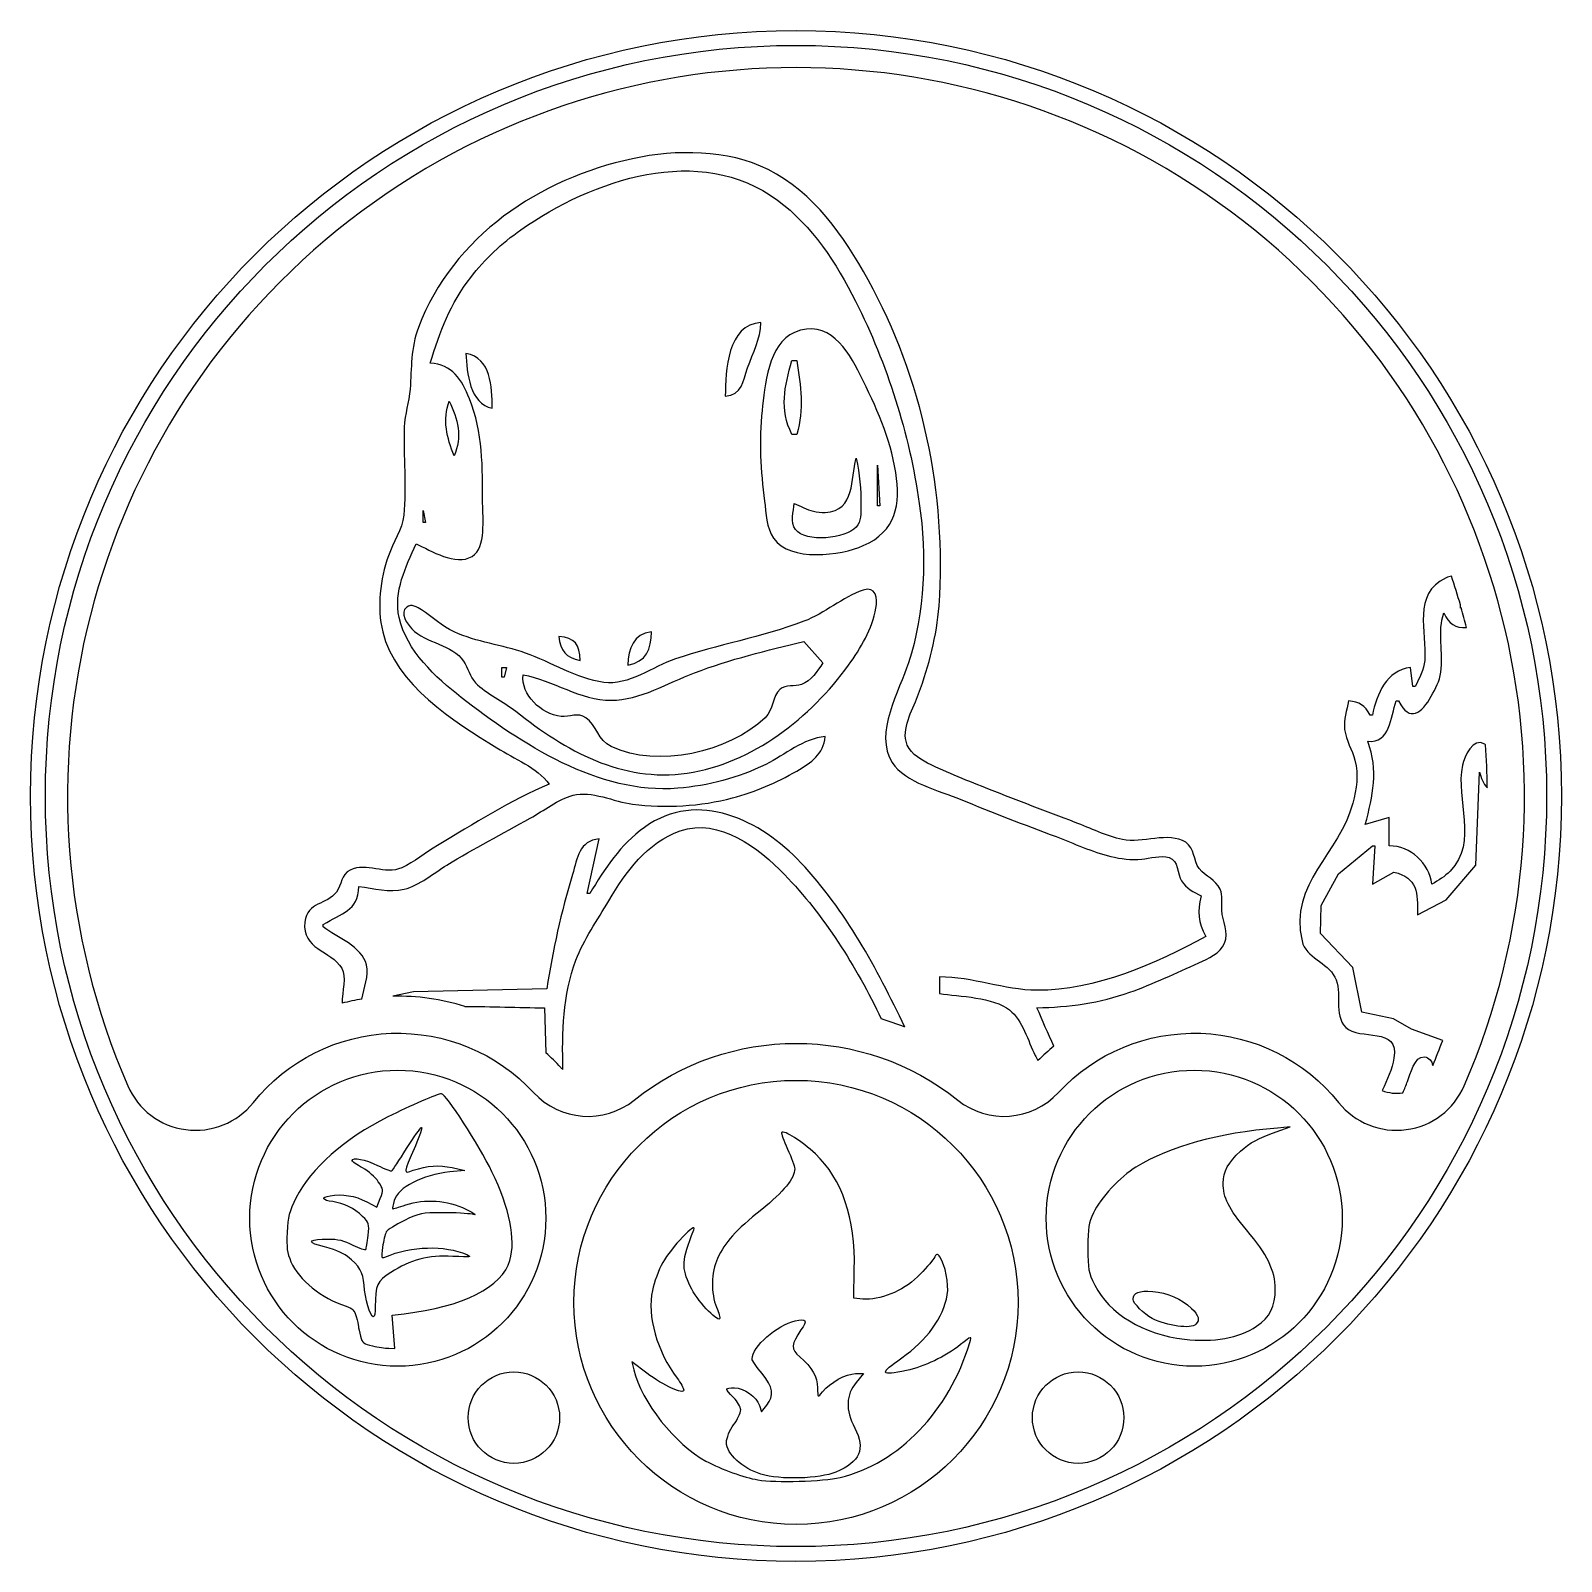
# Model space of a CAD drawing. Header units: millimetres. Extents: x -20.7 to 20.7, y -20.7 to 20.7.
import ezdxf

# ---------------------------------------------------------------- set-up
doc = ezdxf.new("R2010")
doc.units = ezdxf.units.MM
doc.layers.get('0').update_dxf_attribs({"linetype": 'CONTINUOUS'})

msp = doc.modelspace()

# ---------------------------------------------------------------- linework, layer by layer
for p, q in [((-0.11, 11.766), (0.019, 11.766)), ((0.019, 9.773), (-0.11, 9.773)), ((17.958, 5.079), (17.958, 5.163)), ((17.98, 5.086), (17.958, 5.079)), ((0.211, 4.179), (0.726, 3.6)), ((16.672, 2.957), (16.607, 3.472)), ((16.736, 2.957), (16.672, 2.957)), ((16.221, 2.571), (16.286, 2.571)), ((15.578, 2.186), (15.514, 2.186)), ((18.375, -1.865), (18.472, 0.643)), ((16.029, -0.579), (15.386, -0.772)), ((16.029, -1.351), (16.029, -0.579)), ((-5.64, -2.637), (-5.318, -1.158)), ((14.659, -2.103), (15.578, -1.351)), ((15.578, -1.351), (15.643, -1.351)), ((15.643, -1.351), (15.578, -2.379)), ((15.578, -2.379), (16.157, -2.058)), ((17.572, -2.804), (18.375, -1.865)), ((14.193, -2.958), (14.659, -2.103)), ((-5.575, -2.637), (-5.64, -2.637)), ((16.8, -3.215), (17.572, -2.804)), ((14.176, -3.72), (14.193, -2.958)), ((-12.777, -3.537), (-12.777, -3.472)), ((15.05, -4.631), (14.176, -3.72)), ((3.876, -4.887), (3.876, -5.337)), ((15.293, -5.844), (15.05, -4.631)), ((-10.333, -5.29), (-10.9, -5.412)), ((-6.733, -5.208), (-10.333, -5.29)), ((-6.797, -5.723), (-6.76, -6.94)), ((16.149, -6.022), (15.293, -5.844)), ((16.636, -6.303), (16.149, -6.022)), ((17.478, -6.607), (16.636, -6.303)), ((12.98, -9.076), (13.352, -8.945)), ((13.352, -8.945), (13.01, -8.973)), ((-8.953, -10.118), (-9.351, -10.159)), ((-9.291, -10.043), (-8.953, -10.118)), ((-11.603, -10.965), (-11.327, -11.108)), ((-11.327, -11.108), (-11.236, -10.874)), ((1.561, -13.572), (1.576, -12.798)), ((1.808, -13.596), (1.561, -13.572)), ((-10.912, -14.029), (-10.587, -13.992)), ((-10.877, -14.481), (-10.912, -14.029)), ((-10.842, -14.932), (-10.877, -14.481)), ((-11.007, -14.926), (-10.842, -14.932)), ((-4.033, -15.597), (-4.438, -15.29)), ((-4.438, -15.29), (-4.387, -15.508)), ((1.608, -15.611), (1.827, -15.611)), ((1.827, -15.611), (1.628, -15.847)), ((-0.989, -16.474), (-0.936, -16.641)), ((-0.936, -16.641), (-0.792, -16.463))]:
    msp.add_line(p, q)
msp.add_lwpolyline([(-7.091, -8.016, 0.393426), (-4.373, -8.219, -0.35083), (4.373, -8.219, 0.393426), (7.091, -8.016, -0.458612), (14.665, -8.285, 0.565024), (18.061, -7.83, 1.523453), (-18.061, -7.83, 0.565024), (-14.665, -8.285, -0.458612)], format="xyb", close=True)
for points in [[(2.269, 7.844), (2.205, 7.844), (2.205, 8.937)], [(-10.012, 7.394), (-10.076, 7.394), (-10.076, 7.715)], [(-7.954, 3.214), (-7.954, 3.472), (-7.826, 3.472), (-7.89, 3.214)]]:
    msp.add_lwpolyline(points, close=True)
for centre, radius in [((0, 0), 20.685), ((0, 0), 20.285), ((-10.762, -11.41), 4), ((10.762, -11.41), 4), ((0, -13.685), 6), ((-7.625, -16.8), 1.236), ((7.625, -16.8), 1.236)]:
    msp.add_circle(centre, radius)
for centre, radius, start, end in [((0, 0), 18.685, 16.0408, 18.5529), ((0, 0), 18.685, 14.1104, 15.7941), ((0, 0), 18.685, 0.6906, 4.247), ((-10.762, -11.41), 6, 99.3087, 104.5155), ((-10.762, -11.41), 6, 72.3869, 91.3122), ((0, -13.685), 8, 68.4632, 73.2449), ((0, 0), 18.685, 337.0724, 339.2921), ((-10.762, -11.41), 6, 42.7608, 48.1555), ((10.762, -11.41), 6, 129.1957, 134.7786), ((-5.623, -6.658), 1, 222.7608, 227.386), ((16.226, -7.034), 1, 247.2913, 280.0677)]:
    msp.add_arc(centre, radius, start, end)
for points in [[(-0.753, 16.929), (-1.853, 17.479), (-3.237, 17.476), (-4.418, 17.223)], [(-4.418, 17.223), (-6.921, 16.688), (-9.274, 15.128), (-10.203, 12.666)], [(-7.44, 15.298), (-5.497, 16.659), (-2.604, 17.661), (-0.496, 16.103)], [(1.947, 13.952), (1.295, 15.132), (0.487, 16.309), (-0.753, 16.929)], [(-0.496, 16.103), (0.434, 15.415), (1.096, 14.395), (1.61, 13.373)], [(-8.791, 14.016), (-8.412, 14.507), (-7.948, 14.943), (-7.44, 15.298)], [(-9.883, 11.702), (-9.628, 12.552), (-9.341, 13.306), (-8.791, 14.016)], [(3.865, 5.143), (4.082, 8.161), (3.417, 11.294), (1.947, 13.952)], [(1.61, 13.373), (2.467, 11.667), (3.061, 9.799), (3.332, 7.908)], [(-10.203, 12.666), (-10.418, 12.098), (-10.382, 11.58), (-10.431, 10.994)], [(-0.946, 12.795), (-1.849, 12.738), (-1.91, 11.505), (-1.91, 10.802)], [(-1.307, 11.573), (-1.158, 11.992), (-0.964, 12.342), (-0.946, 12.795)], [(-0.041, 12.53), (-0.749, 12.227), (-0.845, 11.072), (-0.917, 10.416)], [(1.738, 11.38), (1.402, 12.065), (0.864, 12.918), (-0.041, 12.53)], [(-8.825, 10.737), (-9.033, 11.25), (-9.297, 11.666), (-9.883, 11.702)], [(-8.212, 10.48), (-8.217, 11.058), (-8.23, 11.833), (-8.919, 11.959)], [(-8.919, 11.959), (-8.902, 11.441), (-8.811, 10.596), (-8.212, 10.48)], [(-0.11, 9.773), (-0.453, 10.458), (-0.311, 11.061), (-0.11, 11.766)], [(0.019, 11.766), (0.131, 11.068), (0.225, 10.465), (0.019, 9.773)], [(-1.91, 10.802), (-1.448, 10.855), (-1.443, 11.188), (-1.307, 11.573)], [(2.697, 8.744), (2.545, 9.697), (2.162, 10.515), (1.738, 11.38)], [(-10.431, 10.994), (-10.46, 10.647), (-10.572, 10.316), (-10.586, 9.966)], [(-9.24, 9.194), (-9.436, 9.677), (-9.56, 10.17), (-9.369, 10.673)], [(-9.369, 10.673), (-9.143, 10.202), (-9.012, 9.69), (-9.24, 9.194)], [(-8.469, 7.908), (-8.469, 8.865), (-8.458, 9.834), (-8.825, 10.737)], [(-0.917, 10.416), (-1.005, 9.611), (-0.954, 8.773), (-0.852, 7.972)], [(-10.586, 9.966), (-10.619, 9.178), (-10.521, 8.371), (-10.602, 7.587)], [(0.79, 7.663), (1.62, 7.711), (1.465, 8.572), (1.626, 9.13)], [(1.626, 9.13), (1.719, 8.696), (1.758, 8.288), (1.754, 7.844)], [(1.819, 6.766), (2.709, 7.153), (2.834, 7.883), (2.697, 8.744)], [(-8.753, 6.475), (-8.365, 6.707), (-8.469, 7.527), (-8.469, 7.908)], [(-0.852, 7.972), (-0.812, 7.651), (-0.797, 7.239), (-0.607, 6.965)], [(-0.015, 7.201), (-0.154, 7.387), (-0.067, 7.697), (-0.046, 7.908)], [(-0.046, 7.908), (0.122, 7.833), (0.29, 7.741), (0.469, 7.695)], [(3.332, 7.908), (3.536, 6.487), (3.488, 4.972), (3.04, 3.6)], [(-10.602, 7.587), (-10.642, 7.194), (-10.885, 6.86), (-11.016, 6.494)], [(0.469, 7.695), (0.574, 7.669), (0.683, 7.657), (0.79, 7.663)], [(1.754, 7.844), (1.752, 7.65), (1.765, 7.419), (1.625, 7.264)], [(1.625, 7.264), (1.347, 6.956), (0.258, 6.836), (-0.015, 7.201)], [(-10.724, 4.822), (-10.88, 5.532), (-10.545, 6.185), (-10.269, 6.815)], [(-10.269, 6.815), (-9.862, 6.636), (-9.204, 6.204), (-8.753, 6.475)], [(-0.607, 6.965), (-0.158, 6.319), (1.209, 6.5), (1.819, 6.766)], [(-11.016, 6.494), (-11.241, 5.861), (-11.331, 5.097), (-11.169, 4.436)], [(17.571, 5.897), (16.644, 5.464), (17.05, 4.432), (16.993, 3.665)], [(17.714, 5.945), (17.666, 5.934), (17.618, 5.919), (17.571, 5.897)], [(1.814, 5.564), (1.26, 5.371), (0.776, 4.936), (0.211, 4.723)], [(2.161, 5.079), (2.209, 5.337), (2.161, 5.684), (1.814, 5.564)], [(-10.521, 5.107), (-10.72, 4.947), (-10.505, 4.645), (-10.382, 4.517)], [(-10.124, 5.034), (-10.231, 5.103), (-10.399, 5.204), (-10.521, 5.107)], [(-9.24, 4.436), (-9.571, 4.587), (-9.822, 4.839), (-10.124, 5.034)], [(1.419, 3.536), (1.747, 3.992), (2.058, 4.518), (2.161, 5.079)], [(3.315, 2.764), (3.592, 3.533), (3.807, 4.325), (3.865, 5.143)], [(-9.047, 2.665), (-9.738, 3.205), (-10.528, 3.927), (-10.724, 4.822)], [(0.211, 4.723), (-0.921, 4.295), (-2.116, 4.086), (-3.261, 3.703)], [(17.428, 3.343), (17.496, 3.872), (17.333, 4.441), (17.507, 4.95)], [(17.507, 4.95), (17.641, 4.646), (17.82, 4.536), (18.121, 4.555)], [(-11.169, 4.436), (-10.821, 3.016), (-9.246, 2.013), (-8.083, 1.3)], [(-10.382, 4.517), (-10.002, 4.124), (-9.272, 4.099), (-8.987, 3.645)], [(-7.311, 3.862), (-7.941, 4.086), (-8.632, 4.156), (-9.24, 4.436)], [(-5.833, 3.665), (-5.847, 4.095), (-5.968, 4.28), (-6.411, 4.308)], [(-6.411, 4.308), (-6.37, 3.926), (-6.215, 3.734), (-5.833, 3.665)], [(-5.833, 3.665), (-5.847, 4.095), (-5.968, 4.28), (-6.411, 4.308)], [(-6.411, 4.308), (-6.37, 3.926), (-6.215, 3.734), (-5.833, 3.665)], [(-3.904, 4.436), (-4.402, 4.378), (-4.527, 3.991), (-4.547, 3.536)], [(-4.547, 3.536), (-4.044, 3.627), (-3.915, 3.963), (-3.904, 4.436)], [(-2.746, 3.329), (-1.797, 3.694), (-0.775, 3.935), (0.211, 4.179)], [(-5.19, 3.069), (-5.93, 3.179), (-6.614, 3.614), (-7.311, 3.862)], [(-8.987, 3.645), (-8.869, 3.456), (-8.812, 3.229), (-8.658, 3.062)], [(-3.261, 3.703), (-3.853, 3.505), (-4.545, 2.972), (-5.19, 3.069)], [(-4.997, 2.587), (-4.228, 2.587), (-3.448, 3.059), (-2.746, 3.329)], [(-2.939, 0.618), (-1.181, 0.872), (0.404, 2.127), (1.419, 3.536)], [(0.726, 3.6), (0.578, 3.371), (0.413, 3.115), (0.146, 3.012)], [(3.04, 3.6), (2.797, 2.859), (2.101, 1.679), (2.598, 0.908)], [(16.607, 3.472), (15.963, 3.401), (15.694, 2.761), (15.578, 2.186)], [(16.993, 3.665), (16.974, 3.41), (16.839, 3.185), (16.736, 2.957)], [(17.168, 2.7), (17.282, 2.911), (17.396, 3.102), (17.428, 3.343)], [(-8.658, 3.062), (-8.38, 2.761), (-7.897, 2.55), (-7.569, 2.289)], [(-6.347, 2.153), (-6.892, 2.216), (-7.433, 2.728), (-7.376, 3.279)], [(-7.376, 3.279), (-6.573, 3.127), (-5.825, 2.586), (-4.997, 2.587)], [(0.146, 3.012), (-0.035, 2.943), (-0.278, 3.022), (-0.431, 2.885)], [(-3.196, 0.209), (-5.323, 0.029), (-7.449, 1.414), (-9.047, 2.665)], [(-0.431, 2.885), (-0.644, 2.694), (-0.603, 2.331), (-0.833, 2.113)], [(2.973, 1.48), (2.877, 1.892), (3.18, 2.389), (3.315, 2.764)], [(14.936, 2.571), (14.884, 2.319), (14.8, 2.06), (14.828, 1.8)], [(15.514, 2.186), (15.379, 2.456), (15.233, 2.539), (14.936, 2.571)], [(15.45, 1.478), (16.05, 1.424), (16.074, 2.121), (16.221, 2.571)], [(16.286, 2.571), (16.579, 1.968), (16.924, 2.248), (17.168, 2.7)], [(-7.569, 2.289), (-6.23, 1.223), (-4.715, 0.362), (-2.939, 0.618)], [(-5.679, 2.117), (-5.887, 2.266), (-6.119, 2.126), (-6.347, 2.153)], [(-4.992, 1.335), (-5.359, 1.509), (-5.377, 1.901), (-5.679, 2.117)], [(-0.833, 2.113), (-1.819, 1.181), (-3.738, 0.738), (-4.992, 1.335)], [(14.828, 1.8), (14.86, 1.505), (15.033, 1.248), (15.106, 0.964)], [(-8.083, 1.3), (-7.607, 1.008), (-7.013, 0.771), (-6.668, 0.321)], [(0.79, 1.607), (0.19, 1.553), (-0.289, 1.112), (-0.817, 0.853)], [(0.019, 0.674), (0.416, 0.904), (0.738, 1.128), (0.79, 1.607)], [(3.555, 0.891), (3.308, 1.017), (3.041, 1.191), (2.973, 1.48)], [(15.386, -0.772), (15.589, 0.025), (15.75, 0.679), (15.45, 1.478)], [(18.614, 1.398), (18.293, 1.604), (18.065, 1.059), (18.015, 0.835)], [(18.634, 1.384), (18.627, 1.389), (18.621, 1.393), (18.614, 1.398)], [(-0.817, 0.853), (-1.563, 0.486), (-2.369, 0.278), (-3.196, 0.209)], [(2.598, 0.908), (2.952, 0.358), (3.881, 0.146), (4.455, -0.093)], [(5.227, 0.18), (4.668, 0.403), (4.091, 0.617), (3.555, 0.891)], [(15.106, 0.964), (15.207, 0.576), (15.151, 0.189), (15.05, -0.193)], [(18.015, 0.835), (17.805, -0.11), (18.453, -1.232), (17.678, -2.031)], [(-1.718, -0.052), (-1.108, 0.111), (-0.527, 0.358), (0.019, 0.674)], [(18.472, 0.643), (18.521, 0.504), (18.569, 0.329), (18.684, 0.225)], [(-6.668, 0.321), (-7.707, -0.109), (-8.725, -0.762), (-9.69, -1.338)], [(-7.183, -0.6), (-6.816, -0.396), (-6.433, -0.088), (-6.025, 0.022)], [(-6.025, 0.022), (-5.538, 0.152), (-4.91, -0.156), (-4.418, -0.22)], [(7.541, -0.712), (6.768, -0.419), (5.994, -0.128), (5.227, 0.18)], [(-4.418, -0.22), (-3.536, -0.333), (-2.577, -0.28), (-1.718, -0.052)], [(0.131, -1.803), (-0.945, -0.655), (-2.649, 0.19), (-4.097, -0.847)], [(4.455, -0.093), (5.304, -0.448), (6.166, -0.771), (7.027, -1.098)], [(15.05, -0.193), (14.694, -1.548), (13.31, -2.358), (13.676, -3.918)], [(-9.433, -1.866), (-8.698, -1.42), (-7.935, -1.018), (-7.183, -0.6)], [(8.827, -1.178), (8.386, -1.082), (7.962, -0.871), (7.541, -0.712)], [(-5.318, -1.158), (-5.861, -1.218), (-5.905, -1.666), (-6.042, -2.122)], [(-4.097, -0.847), (-4.74, -1.307), (-5.168, -1.974), (-5.575, -2.637)], [(-5.059, -2.829), (-4.599, -2.052), (-4.021, -1.254), (-3.132, -0.945)], [(-3.132, -0.945), (-2.07, -0.575), (-1.007, -1.406), (-0.31, -2.125)], [(7.027, -1.098), (7.514, -1.282), (7.999, -1.51), (8.506, -1.634)], [(10.532, -1.251), (10.08, -0.956), (9.337, -1.288), (8.827, -1.178)], [(-9.69, -1.338), (-10.011, -1.529), (-10.316, -1.783), (-10.655, -1.939)], [(8.506, -1.634), (8.781, -1.701), (9.059, -1.732), (9.342, -1.706)], [(9.342, -1.706), (9.568, -1.685), (9.858, -1.593), (10.081, -1.662)], [(10.898, -1.961), (10.737, -1.744), (10.775, -1.411), (10.532, -1.251)], [(17.186, -2.379), (17.105, -1.825), (16.614, -1.336), (16.029, -1.351)], [(-12.05, -2.001), (-12.304, -2.125), (-12.271, -2.395), (-12.419, -2.595)], [(-10.655, -1.939), (-11.109, -2.149), (-11.605, -1.785), (-12.05, -2.001)], [(-10.591, -2.518), (-10.162, -2.411), (-9.805, -2.091), (-9.433, -1.866)], [(2.937, -6.244), (2.181, -4.649), (1.348, -3.102), (0.131, -1.803)], [(10.081, -1.662), (10.337, -1.741), (10.304, -2.102), (10.42, -2.297)], [(11.462, -2.518), (11.35, -2.257), (11.059, -2.179), (10.898, -1.961)], [(16.157, -2.058), (16.805, -2.21), (16.799, -2.613), (16.8, -3.215)], [(17.678, -2.031), (17.533, -2.18), (17.367, -2.282), (17.186, -2.379)], [(-12.777, -3.472), (-12.276, -3.153), (-11.843, -3.132), (-11.812, -2.444)], [(-11.812, -2.444), (-11.404, -2.491), (-11.002, -2.621), (-10.591, -2.518)], [(-6.042, -2.122), (-6.341, -3.121), (-6.578, -4.178), (-6.733, -5.208)], [(-0.31, -2.125), (0.756, -3.223), (1.619, -4.591), (2.306, -6.025)], [(10.42, -2.297), (10.538, -2.498), (10.751, -2.595), (10.949, -2.701)], [(-12.419, -2.595), (-12.68, -2.949), (-13.207, -2.851), (-13.273, -3.408)], [(-5.947, -4.437), (-5.735, -3.876), (-5.363, -3.345), (-5.059, -2.829)], [(10.949, -2.701), (10.847, -3.135), (10.855, -3.4), (11.078, -3.794)], [(11.508, -3.087), (11.498, -2.896), (11.541, -2.701), (11.462, -2.518)], [(11.584, -3.977), (11.712, -3.677), (11.525, -3.387), (11.508, -3.087)], [(-13.273, -3.408), (-13.361, -4.145), (-12.573, -4.167), (-12.276, -4.656)], [(-11.606, -4.566), (-11.726, -4.07), (-12.407, -3.823), (-12.777, -3.537)], [(11.078, -3.794), (9.73, -4.535), (8.077, -5.259), (6.513, -5.251)], [(10.885, -4.508), (11.144, -4.389), (11.464, -4.257), (11.584, -3.977)], [(13.676, -3.918), (13.784, -4.377), (14.353, -4.49), (14.564, -4.892)], [(-6.3, -7.394), (-6.322, -6.395), (-6.305, -5.379), (-5.947, -4.437)], [(9.02, -5.305), (9.65, -5.079), (10.275, -4.785), (10.885, -4.508)], [(-12.276, -4.656), (-12.137, -4.885), (-12.269, -5.281), (-12.266, -5.602)], [(-11.733, -5.489), (-11.678, -5.189), (-11.535, -4.856), (-11.606, -4.566)], [(6.513, -5.251), (5.626, -5.246), (4.771, -4.891), (3.876, -4.887)], [(14.564, -4.892), (14.78, -5.302), (14.513, -5.91), (14.856, -6.253)], [(3.876, -5.337), (4.42, -5.418), (5.332, -5.434), (5.773, -5.783)], [(6.513, -5.723), (7.354, -5.709), (8.226, -5.591), (9.02, -5.305)], [(-8.947, -5.692), (-8.228, -5.68), (-7.5, -5.723), (-6.797, -5.723)], [(5.773, -5.783), (6.12, -6.058), (6.272, -6.624), (6.464, -7.009)], [(6.97, -6.76), (6.812, -6.416), (6.659, -6.071), (6.513, -5.723)], [(14.856, -6.253), (15.22, -6.617), (16.327, -6.215), (16.161, -7.084)], [(6.464, -7.009), (6.488, -7.056), (6.512, -7.104), (6.536, -7.151)], [(16.161, -7.084), (16.105, -7.377), (15.984, -7.674), (15.84, -7.957)], [(16.528, -7.716), (16.601, -7.534), (16.71, -7.016), (16.986, -7.052)], [(16.986, -7.052), (17.114, -7.069), (17.179, -7.16), (17.209, -7.279)], [(16.401, -8.019), (16.445, -7.919), (16.487, -7.818), (16.528, -7.716)], [(-9.579, -8.047), (-9.679, -8.047), (-10.431, -8.371), (-11.03, -8.672)], [(-8.217, -10.154), (-8.562, -9.436), (-9.46, -8.047), (-9.579, -8.047)], [(-11.03, -8.672), (-12.197, -9.259), (-13.126, -10.078), (-13.508, -10.854)], [(-10.523, -9.529), (-10.326, -9.215), (-10.144, -8.957), (-10.118, -8.957)], [(-10.118, -8.957), (-10.092, -8.957), (-10.168, -9.181), (-10.287, -9.455)], [(-0.388, -9.093), (-0.406, -9.111), (-0.334, -9.313), (-0.228, -9.541)], [(0.525, -9.675), (0.157, -9.33), (-0.321, -9.026), (-0.388, -9.093)], [(13.01, -8.973), (11.403, -9.11), (10.133, -9.46), (9.188, -10.029)], [(12.012, -9.601), (12.276, -9.363), (12.48, -9.252), (12.98, -9.076)], [(-10.287, -9.455), (-10.625, -10.238), (-10.623, -10.212), (-10.343, -10.116)], [(-11.997, -9.853), (-11.999, -9.753), (-11.627, -9.824), (-11.311, -9.983)], [(-11.713, -10.052), (-11.869, -9.966), (-11.996, -9.877), (-11.997, -9.853)], [(-10.925, -10.129), (-10.901, -10.114), (-10.72, -9.844), (-10.523, -9.529)], [(-0.228, -9.541), (-0.122, -9.769), (-0.034, -10.009), (-0.034, -10.073)], [(1.576, -12.798), (1.603, -11.397), (1.252, -10.355), (0.525, -9.675)], [(11.543, -10.464), (11.547, -10.152), (11.686, -9.897), (12.012, -9.601)], [(-11.288, -10.424), (-11.367, -10.304), (-11.557, -10.138), (-11.713, -10.052)], [(-11.311, -9.983), (-11.123, -10.078), (-10.949, -10.144), (-10.925, -10.129)], [(-9.351, -10.159), (-10.095, -10.234), (-10.757, -10.577), (-10.857, -10.936)], [(-10.343, -10.116), (-9.963, -9.985), (-9.652, -9.964), (-9.291, -10.043)], [(-7.73, -12.549), (-7.571, -11.974), (-7.737, -11.154), (-8.217, -10.154)], [(-0.034, -10.073), (-0.032, -10.328), (-0.332, -10.698), (-0.924, -11.173)], [(9.188, -10.029), (8.774, -10.278), (8.223, -10.872), (8.037, -11.268)], [(-11.236, -10.874), (-11.146, -10.647), (-11.147, -10.636), (-11.288, -10.424)], [(12.177, -11.728), (11.703, -11.167), (11.538, -10.839), (11.543, -10.464)], [(-13.508, -10.854), (-13.7, -11.245), (-13.73, -11.362), (-13.751, -11.796)], [(-12.519, -10.963), (-12.812, -10.924), (-12.846, -10.85), (-12.593, -10.802)], [(-12.593, -10.802), (-12.283, -10.744), (-11.909, -10.806), (-11.603, -10.965)], [(-11.714, -11.363), (-11.939, -11.144), (-12.222, -11.003), (-12.519, -10.963)], [(-10.857, -10.936), (-10.888, -11.049), (-10.907, -11.148), (-10.9, -11.155)], [(-10.9, -11.155), (-10.893, -11.162), (-10.733, -11.116), (-10.546, -11.052)], [(-10.546, -11.052), (-10.036, -10.88), (-9.414, -10.923), (-8.923, -11.166)], [(-8.923, -11.166), (-8.643, -11.305), (-8.602, -11.338), (-8.754, -11.305)], [(-11.564, -11.877), (-11.53, -11.557), (-11.536, -11.538), (-11.714, -11.363)], [(-10.584, -11.47), (-10.824, -11.585), (-11.045, -11.726), (-11.076, -11.783)], [(-9.551, -11.262), (-10.121, -11.262), (-10.168, -11.271), (-10.584, -11.47)], [(-8.754, -11.305), (-8.863, -11.282), (-9.222, -11.262), (-9.551, -11.262)], [(-0.924, -11.173), (-1.638, -11.746), (-1.922, -12.061), (-2.12, -12.495)], [(8.037, -11.268), (7.905, -11.549), (7.889, -11.655), (7.889, -12.212)], [(-13.751, -11.796), (-13.771, -12.216), (-13.755, -12.337), (-13.648, -12.585)], [(-12.904, -12.142), (-13.237, -12.056), (-13.113, -11.975), (-12.646, -11.974)], [(-12.646, -11.974), (-12.375, -11.973), (-12.226, -12.009), (-11.975, -12.136)], [(-11.626, -12.254), (-11.611, -12.23), (-11.583, -12.061), (-11.564, -11.877)], [(-11.076, -11.783), (-11.106, -11.841), (-11.149, -12.026), (-11.172, -12.195)], [(-2.763, -11.726), (-2.656, -11.449), (-3.394, -12.226), (-3.601, -12.607)], [(-2.852, -13.265), (-3.101, -12.731), (-3.092, -12.567), (-2.763, -11.726)], [(12.953, -13.319), (12.953, -12.835), (12.736, -12.39), (12.177, -11.728)], [(-12.121, -12.449), (-12.302, -12.316), (-12.442, -12.261), (-12.904, -12.142)], [(-11.975, -12.136), (-11.798, -12.225), (-11.641, -12.279), (-11.626, -12.254)], [(-11.172, -12.195), (-11.211, -12.481), (-11.206, -12.499), (-11.108, -12.459)], [(-11.108, -12.459), (-10.382, -12.158), (-9.502, -12.133), (-8.896, -12.395)], [(-8.896, -12.395), (-8.745, -12.46), (-8.79, -12.465), (-9.274, -12.441)], [(3.889, -12.456), (3.821, -12.357), (3.798, -12.363), (3.724, -12.495)], [(7.889, -12.212), (7.889, -12.806), (7.899, -12.859), (8.076, -13.219)], [(-13.648, -12.585), (-13.436, -13.079), (-12.822, -13.574), (-12.156, -13.79)], [(-11.673, -13.219), (-11.693, -12.873), (-11.803, -12.684), (-12.121, -12.449)], [(-9.274, -12.441), (-9.94, -12.408), (-10.423, -12.532), (-10.953, -12.875)], [(-10.587, -13.992), (-9.012, -13.811), (-7.929, -13.264), (-7.73, -12.549)], [(-3.601, -12.607), (-3.71, -12.807), (-3.837, -13.146), (-3.882, -13.36)], [(-2.12, -12.495), (-2.292, -12.871), (-2.304, -13.443), (-2.148, -13.817)], [(3.724, -12.495), (3.676, -12.58), (3.477, -12.806), (3.28, -12.998)], [(4.088, -13.481), (4.136, -13.181), (4.037, -12.675), (3.889, -12.456)], [(-11.424, -14.079), (-11.506, -14.079), (-11.652, -13.572), (-11.673, -13.219)], [(-10.953, -12.875), (-11.328, -13.118), (-11.37, -13.209), (-11.371, -13.808)], [(3.28, -12.998), (2.89, -13.38), (2.251, -13.64), (1.808, -13.596)], [(8.076, -13.219), (8.453, -13.985), (9.389, -14.55), (10.496, -14.681)], [(-3.882, -13.36), (-4.03, -14.046), (-3.754, -15.026), (-3.215, -15.733)], [(-2.063, -14.127), (-2.143, -14.208), (-2.692, -13.609), (-2.852, -13.265)], [(2.858, -15.187), (3.532, -14.722), (3.991, -14.086), (4.088, -13.481)], [(9.112, -13.6), (9.112, -13.421), (9.265, -13.36), (9.641, -13.39)], [(9.624, -14.12), (9.408, -14.008), (9.112, -13.708), (9.112, -13.6)], [(9.641, -13.39), (10.042, -13.422), (10.413, -13.585), (10.691, -13.85)], [(12.444, -14.331), (12.811, -14.082), (12.954, -13.799), (12.953, -13.319)], [(-12.156, -13.79), (-11.982, -13.846), (-11.933, -13.897), (-11.886, -14.068)], [(-11.371, -13.808), (-11.371, -13.957), (-11.395, -14.079), (-11.424, -14.079)], [(-2.148, -13.817), (-2.084, -13.97), (-2.045, -14.11), (-2.063, -14.127)], [(10.691, -13.85), (10.886, -14.035), (10.921, -14.163), (10.808, -14.276)], [(-11.886, -14.068), (-11.854, -14.184), (-11.827, -14.303), (-11.827, -14.335)], [(-11.827, -14.335), (-11.826, -14.366), (-11.8, -14.485), (-11.769, -14.599)], [(-1.187, -15.215), (-1.187, -14.888), (-0.514, -14.293), (-0.022, -14.185)], [(0.134, -14.431), (-0.132, -14.807), (-0.139, -14.957), (0.101, -15.159)], [(-0.022, -14.185), (0.285, -14.118), (0.319, -14.171), (0.134, -14.431)], [(10.808, -14.276), (10.672, -14.412), (10.024, -14.327), (9.624, -14.12)], [(10.496, -14.681), (11.281, -14.774), (11.976, -14.649), (12.444, -14.331)], [(-11.769, -14.599), (-11.716, -14.787), (-11.686, -14.812), (-11.442, -14.863)], [(-11.442, -14.863), (-11.294, -14.894), (-11.098, -14.922), (-11.007, -14.926)], [(1.19, -18.416), (2.773, -18.042), (4.141, -16.621), (4.699, -14.769)], [(4.45, -14.825), (4.032, -15.155), (3.471, -15.423), (2.983, -15.525)], [(4.699, -14.769), (4.754, -14.587), (4.748, -14.588), (4.45, -14.825)], [(-0.918, -15.611), (-1.066, -15.433), (-1.187, -15.255), (-1.187, -15.215)], [(0.101, -15.159), (0.434, -15.44), (0.582, -15.696), (0.584, -15.993)], [(2.983, -15.525), (2.27, -15.674), (2.245, -15.608), (2.858, -15.187)], [(-4.387, -15.508), (-4.187, -16.358), (-3.243, -17.552), (-2.439, -17.974)], [(-3.033, -16.054), (-3.033, -16.188), (-3.585, -15.935), (-4.033, -15.597)], [(-0.792, -16.463), (-0.581, -16.203), (-0.615, -15.973), (-0.918, -15.611)], [(0.719, -16.099), (0.914, -15.855), (1.358, -15.611), (1.608, -15.611)], [(-3.215, -15.733), (-3.115, -15.864), (-3.033, -16.008), (-3.033, -16.054)], [(-1.687, -16.257), (-1.93, -16.015), (-1.928, -15.995), (-1.659, -15.995)], [(-1.659, -15.995), (-1.401, -15.995), (-1.065, -16.236), (-0.989, -16.474)], [(0.584, -15.993), (0.586, -16.263), (0.586, -16.264), (0.719, -16.099)], [(1.628, -15.847), (1.346, -16.182), (1.333, -16.583), (1.587, -17.082)], [(-1.495, -16.592), (-1.495, -16.514), (-1.581, -16.363), (-1.687, -16.257)], [(-1.687, -16.995), (-1.581, -16.852), (-1.495, -16.67), (-1.495, -16.592)], [(-1.879, -17.469), (-1.879, -17.352), (-1.793, -17.139), (-1.687, -16.995)], [(1.587, -17.082), (1.879, -17.654), (1.733, -17.997), (1.081, -18.271)], [(-0.947, -18.328), (-1.452, -18.173), (-1.879, -17.779), (-1.879, -17.469)], [(-2.439, -17.974), (-2, -18.204), (-1.407, -18.418), (-1.033, -18.481)], [(-1.033, -18.481), (-0.556, -18.561), (0.735, -18.523), (1.19, -18.416)], [(1.081, -18.271), (0.639, -18.457), (-0.427, -18.487), (-0.947, -18.328)]]:
    msp.add_open_spline(points, degree=3)

doc.saveas('drawing.dxf')
